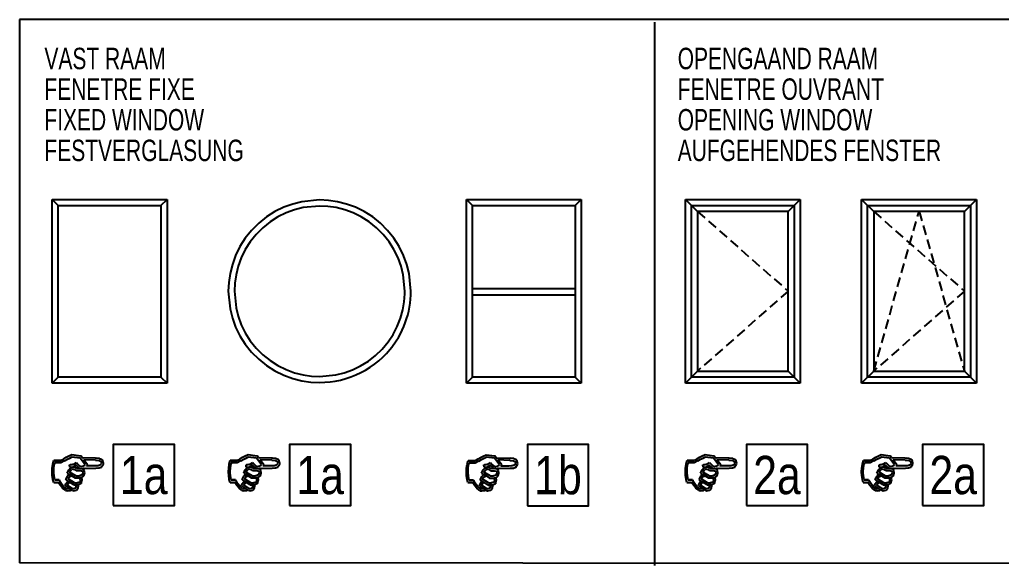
# Model space of a CAD drawing. Header units: millimetres. Extents: x -158 to 6343, y 4572 to 7765.
# Drawn here: x -153 to 1130, y 6197 to 6909 of the extents above; entities that cross this region are included whole.
import ezdxf
from ezdxf.enums import TextEntityAlignment as Align

# ---------------------------------------------------------------- set-up
doc = ezdxf.new("R2010")
doc.units = ezdxf.units.MM
doc.header["$LTSCALE"] = 0.2
doc.linetypes.add('DASHED2', pattern=[9.525, 6.35, -3.175])
for name, color, linetype in [('RI-LAYOUT', 7, 'Continuous'), ('RI-TEXT-GENERAL-DEU', 7, 'Continuous'), ('RI-TEXT-GENERAL-ENG', 7, 'Continuous'), ('RI-TEXT-GENERAL-FRA', 7, 'Continuous'), ('RI-TEXT-GENERAL-NL', 7, 'Continuous'), ('RI-TEXT-TECHN', 7, 'Continuous')]:
    doc.layers.add(name, color=color, linetype=linetype)
doc.styles.add('T6', font='arial.ttf', dxfattribs={"width": 0.8, "height": 3.5})
doc.styles.add('T8', font='arial.ttf', dxfattribs={"width": 0.7, "height": 3.5})

# ---------------------------------------------------------------- blocks, each defined once
blk = doc.blocks.new('info-text-ARCH-1')
at = {"layer": 'RI-TEXT-GENERAL-DEU', "style": 'T8', "width": 0.7}
blk.add_attdef('DEU', (2.5, 1.191), '', height=1.75, dxfattribs=at)
at = {"layer": 'RI-TEXT-GENERAL-ENG', "style": 'T8', "width": 0.7}
blk.add_attdef('ENG', (2.5, 3.691), '', height=1.75, dxfattribs=at)
at = {"layer": 'RI-TEXT-GENERAL-FRA', "style": 'T8', "width": 0.7}
blk.add_attdef('FRA', (2.5, 6.191), '', height=1.75, dxfattribs=at)
at = {"layer": 'RI-TEXT-GENERAL-NL', "style": 'T8', "width": 0.7}
blk.add_attdef('NED', (2.5, 8.691), '', height=1.75, dxfattribs=at)
blk = doc.blocks.new('info-assembly-nr')
at = {"layer": 'RI-LAYOUT'}
blk.add_lwpolyline([(0, 0), (4, 0), (4, 4), (0, 4)], close=True, dxfattribs=at)
at = {"layer": 'RI-TEXT-TECHN', "style": 'T6', "width": 0.8}
blk.add_attdef('ASSEMBLY-NR', text='', height=2.5, dxfattribs=at).set_placement((2, 2), align=Align.MIDDLE_CENTER)
blk = doc.blocks.new('icon-see-page')
at = {"layer": 'RI-LAYOUT'}
h = blk.add_hatch(color=256, dxfattribs=at)
h.paths.add_polyline_path([(1.874, 2.589), (2.148, 2.226), (2.018, 2.133), (1.972, 2.127), (1.845, 2.167), (1.719, 2.286), (1.671, 2.352), (1.532, 2.264), (1.389, 2.224), (1.338, 2.221), (1.307, 2.223), (1.311, 2.1), (1.352, 2.094), (1.499, 2.119), (1.639, 2.192), (1.654, 2.203), (1.785, 2.079), (1.848, 2.039), (2.035, 2.009), (2.099, 2.029), (2.734, 2.039), (2.906, 2.054), (3.033, 2.101), (3.043, 2.107), (3.14, 2.251), (3.146, 2.309), (3.093, 2.488), (3.047, 2.529), (2.936, 2.571), (2.77, 2.591), (2.701, 2.592), (1.98, 2.614), (1.908, 2.71), (1.421, 2.774), (1.267, 2.706), (1.121, 2.632), (0.984, 2.554), (0.855, 2.47), (0.824, 2.448), (0.446, 2.448), (0.393, 2.249), (0.362, 2.042), (0.352, 1.839), (0.363, 1.632), (0.396, 1.423), (0.437, 1.264), (0.689, 1.264), (0.808, 1.093), (0.926, 0.955), (1.041, 0.851), (1.085, 0.82), (1.191, 0.807), (1.335, 0.832), (1.399, 0.857), (1.277, 0.938), (1.161, 0.921), (1.099, 0.931), (0.978, 1.047), (0.866, 1.185), (0.762, 1.347), (0.735, 1.395), (0.497, 1.395), (0.458, 1.608), (0.442, 1.817), (0.442, 1.855), (0.454, 2.064), (0.491, 2.274), (0.504, 2.324), (0.825, 2.324), (1.02, 2.434), (1.181, 2.523), (1.31, 2.591), (1.407, 2.636), (1.426, 2.645)])
h.paths.add_polyline_path([(2.069, 2.491), (2.715, 2.468), (2.916, 2.448), (3.03, 2.387), (3.059, 2.307), (2.953, 2.201), (2.83, 2.173), (2.661, 2.163), (2.632, 2.163), (2.231, 2.16), (2.274, 2.223)], flags=16)
h.paths.add_polyline_path([(1.504, 2.11), (1.375, 2.071), (1.266, 1.955), (1.18, 1.774), (1.304, 1.698), (1.426, 1.623), (1.609, 1.506), (1.869, 1.509), (1.968, 1.529), (2.084, 1.625), (2.123, 1.789), (2.102, 1.915), (2.035, 2.009), (1.848, 2.039), (1.687, 2.037), (1.594, 2.092)], flags=17)
h.paths.add_polyline_path([(1.583, 1.966), (1.662, 1.908), (1.889, 1.908), (1.998, 1.88), (2.033, 1.792), (1.98, 1.67), (1.839, 1.628), (1.825, 1.628), (1.638, 1.63), (1.302, 1.824), (1.405, 1.959), (1.504, 1.986)], flags=16)
h.paths.add_polyline_path([(1.323, 1.583), (1.426, 1.623), (1.304, 1.698), (1.194, 1.602), (1.093, 1.418), (1.09, 1.41), (1.2, 1.34), (1.295, 1.277), (1.532, 1.125), (1.788, 1.125), (1.927, 1.202), (1.938, 1.216), (1.987, 1.405), (1.968, 1.529), (1.869, 1.509), (1.896, 1.403), (1.851, 1.284), (1.721, 1.244), (1.562, 1.249), (1.219, 1.461)], flags=17)
h.paths.add_polyline_path([(1.291, 1.273), (1.295, 1.277), (1.2, 1.34), (1.097, 1.18), (1.057, 1.072), (1.277, 0.938), (1.399, 0.857), (1.465, 0.817), (1.526, 0.812), (1.684, 0.849), (1.771, 0.959), (1.789, 1.085), (1.788, 1.125), (1.703, 1.125), (1.651, 0.972), (1.539, 0.936), (1.47, 0.938), (1.18, 1.133)], flags=17)
at = {"color": 6}
for p, q in [((1.121, 2.632), (1.267, 2.706)), ((1.267, 2.706), (1.421, 2.774)), ((1.421, 2.774), (1.908, 2.71)), ((1.98, 2.614), (1.908, 2.71)), ((0.362, 2.042), (0.393, 2.249)), ((0.393, 2.249), (0.446, 2.448)), ((0.446, 2.448), (0.446, 2.448)), ((0.446, 2.448), (0.824, 2.448)), ((0.824, 2.448), (0.446, 2.448)), ((0.824, 2.448), (0.446, 2.448)), ((0.454, 2.064), (0.491, 2.274)), ((0.504, 2.324), (0.491, 2.274)), ((0.825, 2.324), (0.504, 2.324)), ((0.855, 2.47), (0.824, 2.448)), ((1.02, 2.434), (0.825, 2.324)), ((0.855, 2.47), (0.984, 2.554)), ((0.984, 2.554), (1.121, 2.632)), ((1.02, 2.434), (1.181, 2.523)), ((1.181, 2.523), (1.31, 2.591)), ((1.307, 2.223), (1.338, 2.221)), ((1.311, 2.1), (1.307, 2.223)), ((1.31, 2.591), (1.407, 2.636)), ((1.389, 2.224), (1.338, 2.221)), ((1.532, 2.264), (1.389, 2.224)), ((1.426, 2.645), (1.407, 2.636)), ((1.874, 2.589), (1.426, 2.645)), ((1.639, 2.192), (1.499, 2.119)), ((1.532, 2.264), (1.671, 2.352)), ((1.654, 2.203), (1.639, 2.192)), ((1.785, 2.079), (1.654, 2.203)), ((1.671, 2.352), (1.719, 2.286)), ((1.845, 2.167), (1.719, 2.286)), ((1.845, 2.167), (1.972, 2.127)), ((2.148, 2.226), (1.874, 2.589)), ((1.98, 2.614), (2.701, 2.592)), ((2.018, 2.133), (2.148, 2.226)), ((2.274, 2.223), (2.069, 2.491)), ((2.715, 2.468), (2.069, 2.491)), ((2.274, 2.223), (2.231, 2.16)), ((2.632, 2.163), (2.231, 2.16)), ((2.661, 2.163), (2.632, 2.163)), ((2.83, 2.173), (2.661, 2.163)), ((2.701, 2.592), (2.77, 2.591)), ((2.715, 2.468), (2.916, 2.448)), ((2.936, 2.571), (2.77, 2.591)), ((2.953, 2.201), (2.83, 2.173)), ((2.916, 2.448), (3.03, 2.387)), ((2.936, 2.571), (3.047, 2.529)), ((2.953, 2.201), (3.059, 2.307)), ((3.059, 2.307), (3.03, 2.387)), ((3.043, 2.107), (3.14, 2.251)), ((3.093, 2.488), (3.047, 2.529)), ((3.146, 2.309), (3.093, 2.488)), ((3.14, 2.251), (3.146, 2.309)), ((0.352, 1.839), (0.362, 2.042)), ((0.363, 1.632), (0.352, 1.839)), ((0.396, 1.423), (0.363, 1.632)), ((0.442, 1.855), (0.454, 2.064)), ((0.442, 1.817), (0.442, 1.855)), ((0.458, 1.608), (0.442, 1.817)), ((0.497, 1.395), (0.458, 1.608)), ((1.18, 1.774), (1.266, 1.955)), ((1.18, 1.774), (1.304, 1.698)), ((1.194, 1.602), (1.304, 1.698)), ((1.266, 1.955), (1.375, 2.071)), ((1.302, 1.824), (1.405, 1.959)), ((1.638, 1.63), (1.302, 1.824)), ((1.426, 1.623), (1.304, 1.698)), ((1.304, 1.698), (1.426, 1.623)), ((1.311, 2.1), (1.352, 2.094)), ((1.323, 1.583), (1.426, 1.623)), ((1.352, 2.094), (1.499, 2.119)), ((1.375, 2.071), (1.504, 2.11)), ((1.504, 1.986), (1.405, 1.959)), ((1.426, 1.623), (1.609, 1.506)), ((1.504, 2.11), (1.594, 2.092)), ((1.504, 1.986), (1.583, 1.966)), ((1.662, 1.908), (1.583, 1.966)), ((1.687, 2.037), (1.594, 2.092)), ((1.638, 1.63), (1.825, 1.628)), ((1.662, 1.908), (1.889, 1.908)), ((1.687, 2.037), (1.848, 2.039)), ((1.848, 2.039), (1.785, 2.079)), ((1.839, 1.628), (1.825, 1.628)), ((1.98, 1.67), (1.839, 1.628)), ((1.848, 2.039), (2.035, 2.009)), ((1.889, 1.908), (1.998, 1.88)), ((1.968, 1.529), (2.084, 1.625)), ((2.018, 2.133), (1.972, 2.127)), ((1.98, 1.67), (2.033, 1.792)), ((1.998, 1.88), (2.033, 1.792)), ((2.099, 2.029), (2.035, 2.009)), ((2.102, 1.915), (2.035, 2.009)), ((2.084, 1.625), (2.123, 1.789)), ((2.099, 2.029), (2.734, 2.039)), ((2.123, 1.789), (2.102, 1.915)), ((2.734, 2.039), (2.906, 2.054)), ((2.906, 2.054), (3.033, 2.101)), ((3.043, 2.107), (3.033, 2.101)), ((0.437, 1.264), (0.396, 1.423)), ((0.437, 1.264), (0.689, 1.264)), ((0.735, 1.395), (0.497, 1.395)), ((0.497, 1.395), (0.735, 1.395)), ((0.497, 1.395), (0.735, 1.395)), ((0.808, 1.093), (0.689, 1.264)), ((0.735, 1.395), (0.762, 1.347)), ((0.735, 1.395), (0.735, 1.395)), ((0.866, 1.185), (0.762, 1.347)), ((0.926, 0.955), (0.808, 1.093)), ((0.978, 1.047), (0.866, 1.185)), ((1.057, 1.072), (1.097, 1.18)), ((1.057, 1.072), (1.277, 0.938)), ((1.093, 1.418), (1.09, 1.41)), ((1.09, 1.41), (1.2, 1.34)), ((1.093, 1.418), (1.194, 1.602)), ((1.097, 1.18), (1.2, 1.34)), ((1.18, 1.133), (1.291, 1.273)), ((1.47, 0.938), (1.18, 1.133)), ((1.2, 1.34), (1.295, 1.277)), ((1.2, 1.34), (1.295, 1.277)), ((1.323, 1.583), (1.219, 1.461)), ((1.562, 1.249), (1.219, 1.461)), ((1.295, 1.277), (1.291, 1.273)), ((1.532, 1.125), (1.295, 1.277)), ((1.788, 1.125), (1.532, 1.125)), ((1.532, 1.125), (1.703, 1.125)), ((1.788, 1.125), (1.532, 1.125)), ((1.562, 1.249), (1.721, 1.244)), ((1.609, 1.506), (1.869, 1.509)), ((1.651, 0.972), (1.703, 1.125)), ((1.703, 1.125), (1.788, 1.125)), ((1.788, 1.125), (1.703, 1.125)), ((1.851, 1.284), (1.721, 1.244)), ((1.771, 0.959), (1.789, 1.085)), ((1.927, 1.202), (1.788, 1.125)), ((1.789, 1.085), (1.788, 1.125)), ((1.896, 1.403), (1.851, 1.284)), ((1.968, 1.529), (1.869, 1.509)), ((1.968, 1.529), (1.869, 1.509)), ((1.896, 1.403), (1.869, 1.509)), ((1.938, 1.216), (1.927, 1.202)), ((1.938, 1.216), (1.987, 1.405)), ((1.987, 1.405), (1.968, 1.529)), ((1.041, 0.851), (0.926, 0.955)), ((1.099, 0.931), (0.978, 1.047)), ((1.085, 0.82), (1.041, 0.851)), ((1.085, 0.82), (1.191, 0.807)), ((1.099, 0.931), (1.161, 0.921)), ((1.161, 0.921), (1.277, 0.938)), ((1.191, 0.807), (1.335, 0.832)), ((1.277, 0.938), (1.399, 0.857)), ((1.335, 0.832), (1.399, 0.857)), ((1.465, 0.817), (1.399, 0.857)), ((1.465, 0.817), (1.526, 0.812)), ((1.47, 0.938), (1.539, 0.936)), ((1.526, 0.812), (1.684, 0.849)), ((1.539, 0.936), (1.651, 0.972)), ((1.684, 0.849), (1.771, 0.959))]:
    blk.add_line(p, q, dxfattribs=at)

msp = doc.modelspace()

# ---------------------------------------------------------------- linework, layer by layer
at = {"layer": 'RI-LAYOUT'}
for p, q in [((4585.42, 6909.27), (-152.93, 6909.27)), ((-152.93, 6909.27), (-152.93, 6199.82)), ((675.95, 6196.61), (675.95, 6906.07)), ((-110.59, 6674.61), (-102.68, 6666.7)), ((-110.59, 6674.61), (39.41, 6674.61)), ((-110.59, 6434.61), (-110.59, 6674.61)), ((31.51, 6666.7), (39.41, 6674.61)), ((39.41, 6674.61), (39.41, 6434.61)), ((215.42, 6671.49), (203.57, 6668.51)), ((238.58, 6673.77), (215.42, 6671.49)), ((250.01, 6673.22), (238.58, 6673.77)), ((261.74, 6671.49), (250.01, 6673.22)), ((273.59, 6668.51), (261.74, 6671.49)), ((430.13, 6674.42), (438.03, 6666.52)), ((430.13, 6674.42), (580.13, 6674.42)), ((430.13, 6434.42), (430.13, 6674.42)), ((572.23, 6666.52), (580.13, 6674.42)), ((580.13, 6674.42), (580.13, 6434.42)), ((715.95, 6674.61), (731.76, 6658.79)), ((715.95, 6674.61), (865.95, 6674.61)), ((715.95, 6434.61), (715.95, 6674.61)), ((850.15, 6658.79), (865.95, 6674.61)), ((865.95, 6674.61), (865.95, 6434.61)), ((945.95, 6674.61), (961.76, 6658.79)), ((945.95, 6674.61), (1095.95, 6674.61)), ((945.95, 6434.61), (945.95, 6674.61)), ((1080.15, 6658.79), (1095.95, 6674.61)), ((1095.95, 6674.61), (1095.95, 6434.61)), ((-102.68, 6442.51), (-102.68, 6666.7)), ((-102.68, 6666.7), (31.51, 6666.7)), ((31.51, 6666.7), (31.51, 6442.51)), ((180.31, 6658.55), (169.33, 6651.59)), ((191.79, 6664.2), (180.31, 6658.55)), ((194.89, 6656.93), (184.17, 6651.66)), ((203.57, 6668.51), (191.79, 6664.2)), ((205.89, 6660.96), (194.89, 6656.93)), ((216.96, 6663.75), (205.89, 6660.96)), ((238.58, 6665.87), (216.96, 6663.75)), ((249.26, 6665.35), (238.58, 6665.87)), ((260.2, 6663.75), (249.26, 6665.35)), ((271.27, 6660.96), (260.2, 6663.75)), ((282.27, 6656.93), (271.27, 6660.96)), ((285.37, 6664.2), (273.59, 6668.51)), ((292.99, 6651.66), (282.27, 6656.93)), ((296.85, 6658.55), (285.37, 6664.2)), ((307.83, 6651.59), (296.85, 6658.55)), ((438.03, 6442.33), (438.03, 6666.52)), ((438.03, 6666.52), (572.23, 6666.52)), ((572.23, 6666.52), (572.23, 6442.33)), ((723.86, 6442.5), (723.86, 6666.7)), ((723.86, 6666.7), (858.05, 6666.7)), ((731.76, 6658.79), (731.76, 6450.41)), ((850.15, 6658.79), (731.76, 6658.79)), ((850.15, 6450.41), (850.15, 6658.79)), ((858.05, 6666.7), (858.05, 6442.5)), ((953.86, 6442.5), (953.86, 6666.7)), ((953.86, 6666.7), (1088.05, 6666.7)), ((961.76, 6658.79), (961.76, 6450.41)), ((1080.15, 6658.79), (961.76, 6658.79)), ((1080.15, 6450.41), (1080.15, 6658.79)), ((1088.05, 6666.7), (1088.05, 6442.5)), ((169.33, 6651.59), (159.1, 6643.39)), ((173.93, 6645.16), (164.37, 6637.5)), ((184.17, 6651.66), (173.93, 6645.16)), ((303.23, 6645.16), (292.99, 6651.66)), ((312.79, 6637.5), (303.23, 6645.16)), ((318.06, 6643.39), (307.83, 6651.59)), ((149.8, 6634.09), (141.6, 6623.85)), ((159.1, 6643.39), (149.8, 6634.09)), ((164.37, 6637.5), (155.68, 6628.82)), ((321.48, 6628.82), (312.79, 6637.5)), ((327.36, 6634.09), (318.06, 6643.39)), ((335.56, 6623.85), (327.36, 6634.09)), ((141.6, 6623.85), (134.63, 6612.88)), ((148.03, 6619.26), (141.53, 6609.02)), ((155.68, 6628.82), (148.03, 6619.26)), ((329.13, 6619.26), (321.48, 6628.82)), ((335.63, 6609.02), (329.13, 6619.26)), ((342.53, 6612.88), (335.56, 6623.85)), ((134.63, 6612.88), (128.98, 6601.4)), ((141.53, 6609.02), (136.25, 6598.29)), ((340.91, 6598.29), (335.63, 6609.02)), ((348.18, 6601.4), (342.53, 6612.88)), ((128.98, 6601.4), (124.67, 6589.62)), ((136.25, 6598.29), (132.23, 6587.3)), ((344.93, 6587.3), (340.91, 6598.29)), ((352.49, 6589.62), (348.18, 6601.4)), ((124.67, 6589.62), (121.68, 6577.76)), ((132.23, 6587.3), (129.44, 6576.23)), ((347.72, 6576.23), (344.93, 6587.3)), ((355.48, 6577.76), (352.49, 6589.62)), ((121.68, 6577.76), (119.96, 6566.04)), ((129.44, 6576.23), (127.83, 6565.28)), ((349.84, 6554.61), (347.72, 6576.23)), ((357.75, 6554.61), (355.48, 6577.76)), ((119.96, 6566.04), (119.41, 6554.61)), ((119.41, 6554.61), (121.68, 6531.44)), ((127.83, 6565.28), (127.32, 6554.61)), ((127.32, 6554.61), (129.44, 6532.98)), ((349.8, 6551.38), (349.84, 6554.61)), ((357.63, 6549.43), (357.75, 6554.61)), ((572.23, 6557.56), (438.03, 6557.56)), ((348.99, 6540.89), (349.8, 6551.38)), ((356.72, 6539.03), (357.3, 6544.23)), ((357.3, 6544.23), (357.63, 6549.43)), ((572.23, 6549.65), (438.03, 6549.65)), ((121.68, 6531.44), (124.67, 6519.59)), ((129.44, 6532.98), (132.23, 6521.92)), ((344.11, 6519.36), (347.12, 6530.16)), ((347.12, 6530.16), (348.99, 6540.89)), ((353.62, 6523.52), (354.89, 6528.66)), ((354.89, 6528.66), (355.92, 6533.83)), ((355.92, 6533.83), (356.72, 6539.03)), ((124.67, 6519.59), (128.98, 6507.82)), ((132.23, 6521.92), (136.25, 6510.92)), ((339.92, 6508.66), (344.11, 6519.36)), ((350.41, 6513.42), (352.12, 6518.44)), ((352.12, 6518.44), (353.62, 6523.52)), ((128.98, 6507.82), (134.63, 6496.32)), ((136.25, 6510.92), (141.53, 6500.19)), ((334.52, 6498.26), (339.92, 6508.66)), ((343.95, 6498.94), (346.31, 6503.66)), ((346.31, 6503.66), (348.46, 6508.49)), ((348.46, 6508.49), (350.41, 6513.42)), ((134.63, 6496.32), (141.6, 6485.35)), ((141.53, 6500.19), (148.03, 6489.94)), ((148.03, 6489.94), (155.68, 6480.39)), ((327.96, 6488.34), (334.52, 6498.26)), ((332.63, 6481.43), (338.65, 6489.89)), ((338.65, 6489.89), (341.39, 6494.35)), ((341.39, 6494.35), (343.95, 6498.94)), ((141.6, 6485.35), (149.79, 6475.12)), ((155.68, 6480.39), (164.37, 6471.71)), ((311.67, 6470.72), (320.31, 6479.1)), ((320.31, 6479.1), (327.96, 6488.34)), ((325.78, 6473.37), (330.26, 6478.47)), ((330.26, 6478.47), (332.63, 6481.43)), ((149.79, 6475.12), (159.1, 6465.82)), ((159.1, 6465.82), (169.33, 6457.63)), ((164.37, 6471.71), (173.93, 6464.06)), ((302.22, 6463.34), (311.67, 6470.72)), ((315.8, 6463.84), (320.95, 6468.49)), ((320.95, 6468.49), (325.78, 6473.37)), ((169.33, 6457.63), (180.31, 6450.66)), ((173.93, 6464.06), (184.17, 6457.56)), ((184.17, 6457.56), (194.89, 6452.28)), ((194.89, 6452.28), (205.89, 6448.25)), ((270.75, 6448.09), (281.56, 6451.98)), ((281.56, 6451.98), (292.12, 6457.07)), ((292.12, 6457.07), (302.22, 6463.34)), ((292.4, 6448.28), (298.62, 6451.67)), ((298.62, 6451.67), (304.61, 6455.41)), ((304.61, 6455.41), (310.35, 6459.47)), ((310.35, 6459.47), (315.8, 6463.84)), ((-102.68, 6442.51), (-110.59, 6434.61)), ((31.51, 6442.51), (-102.68, 6442.51)), ((31.51, 6442.51), (39.41, 6434.61)), ((180.31, 6450.66), (191.79, 6445.01)), ((191.79, 6445.01), (203.57, 6440.7)), ((203.57, 6440.7), (215.42, 6437.71)), ((205.89, 6448.25), (216.96, 6445.46)), ((216.96, 6445.46), (227.9, 6443.86)), ((227.9, 6443.86), (238.58, 6443.34)), ((238.58, 6443.34), (259.87, 6445.4)), ((259.08, 6437.22), (265.91, 6438.61)), ((259.87, 6445.4), (270.75, 6448.09)), ((265.91, 6438.61), (272.71, 6440.43)), ((272.71, 6440.43), (279.41, 6442.65)), ((279.41, 6442.65), (285.99, 6445.28)), ((285.99, 6445.28), (292.4, 6448.28)), ((438.03, 6442.33), (430.13, 6434.42)), ((572.23, 6442.33), (438.03, 6442.33)), ((572.23, 6442.33), (580.13, 6434.42)), ((715.95, 6434.61), (731.76, 6450.41)), ((858.05, 6442.5), (723.86, 6442.5)), ((731.76, 6450.41), (850.15, 6450.41)), ((850.15, 6450.41), (865.95, 6434.61)), ((945.95, 6434.61), (961.76, 6450.41)), ((1088.05, 6442.5), (953.86, 6442.5)), ((961.76, 6450.41), (1080.15, 6450.41)), ((1080.15, 6450.41), (1095.95, 6434.61)), ((39.41, 6434.61), (-110.59, 6434.61)), ((215.42, 6437.71), (227.15, 6435.99)), ((227.15, 6435.99), (238.58, 6435.44)), ((238.58, 6435.44), (252.21, 6436.22)), ((252.21, 6436.22), (259.08, 6437.22)), ((580.13, 6434.42), (430.13, 6434.42)), ((865.95, 6434.61), (715.95, 6434.61)), ((1095.95, 6434.61), (945.95, 6434.61)), ((4585.42, 6196.61), (-152.93, 6199.82))]:
    msp.add_line(p, q, dxfattribs=at)
at = {"layer": 'RI-LAYOUT', "linetype": 'DASHED2', "ltscale": 10}
for p, q in [((731.76, 6658.79), (850.15, 6554.6)), ((961.76, 6658.79), (1080.15, 6554.6)), ((961.76, 6450.41), (1020.95, 6658.79)), ((1020.95, 6658.79), (1080.15, 6450.41)), ((850.15, 6554.6), (731.76, 6450.41)), ((1080.15, 6554.6), (961.76, 6450.41))]:
    msp.add_line(p, q, dxfattribs=at)

# ---------------------------------------------------------------- block references
ref = msp.add_blockref('info-text-ARCH-1', (-160.59, 6705.48), dxfattribs=dict(xscale=16, yscale=16, zscale=80))
ref.add_attrib('NED', 'VAST RAAM', (-120.59, 6844.54), dxfattribs={"layer": 'RI-TEXT-GENERAL-NL', "height": 28, "style": 'T8', "width": 0.7})
ref.add_attrib('FRA', 'FENETRE FIXE', (-120.59, 6804.54), dxfattribs={"layer": 'RI-TEXT-GENERAL-FRA', "height": 28, "style": 'T8', "width": 0.7})
ref.add_attrib('ENG', 'FIXED WINDOW', (-120.59, 6764.54), dxfattribs={"layer": 'RI-TEXT-GENERAL-ENG', "height": 28, "style": 'T8', "width": 0.7})
ref.add_attrib('DEU', 'FESTVERGLASUNG', (-120.59, 6724.54), dxfattribs={"layer": 'RI-TEXT-GENERAL-DEU', "height": 28, "style": 'T8', "width": 0.7})
ref = msp.add_blockref('info-text-ARCH-1', (665.95, 6705.48), dxfattribs=dict(xscale=16, yscale=16, zscale=80))
ref.add_attrib('NED', 'OPENGAAND RAAM', (705.95, 6844.54), dxfattribs={"layer": 'RI-TEXT-GENERAL-NL', "height": 28, "style": 'T8', "width": 0.7})
ref.add_attrib('FRA', 'FENETRE OUVRANT', (705.95, 6804.54), dxfattribs={"layer": 'RI-TEXT-GENERAL-FRA', "height": 28, "style": 'T8', "width": 0.7})
ref.add_attrib('ENG', 'OPENING WINDOW', (705.95, 6764.54), dxfattribs={"layer": 'RI-TEXT-GENERAL-ENG', "height": 28, "style": 'T8', "width": 0.7})
ref.add_attrib('DEU', 'AUFGEHENDES FENSTER', (705.95, 6724.54), dxfattribs={"layer": 'RI-TEXT-GENERAL-DEU', "height": 28, "style": 'T8', "width": 0.7})
at = {"xscale": 20, "yscale": 20, "zscale": 0.8}
for p, values in [((-31.03, 6274.61), {'ASSEMBLY-NR': '1a'}), ((199.2, 6274.61), {'ASSEMBLY-NR': '1a'}), ((509.68, 6274.42), {'ASSEMBLY-NR': '1b'}), ((795.51, 6274.61), {'ASSEMBLY-NR': '2a'}), ((1025.51, 6274.61), {'ASSEMBLY-NR': '2a'})]:
    msp.add_blockref('info-assembly-nr', p, dxfattribs=at).add_auto_attribs(values)
at = {"xscale": 24, "yscale": 24, "zscale": 0.8}
for p in [(-119.03, 6274.61), (111.2, 6274.61), (421.68, 6274.42), (707.51, 6274.61), (937.51, 6274.61), (937.51, 6274.61)]:
    msp.add_blockref('icon-see-page', p, dxfattribs=at)

doc.saveas('drawing.dxf')
